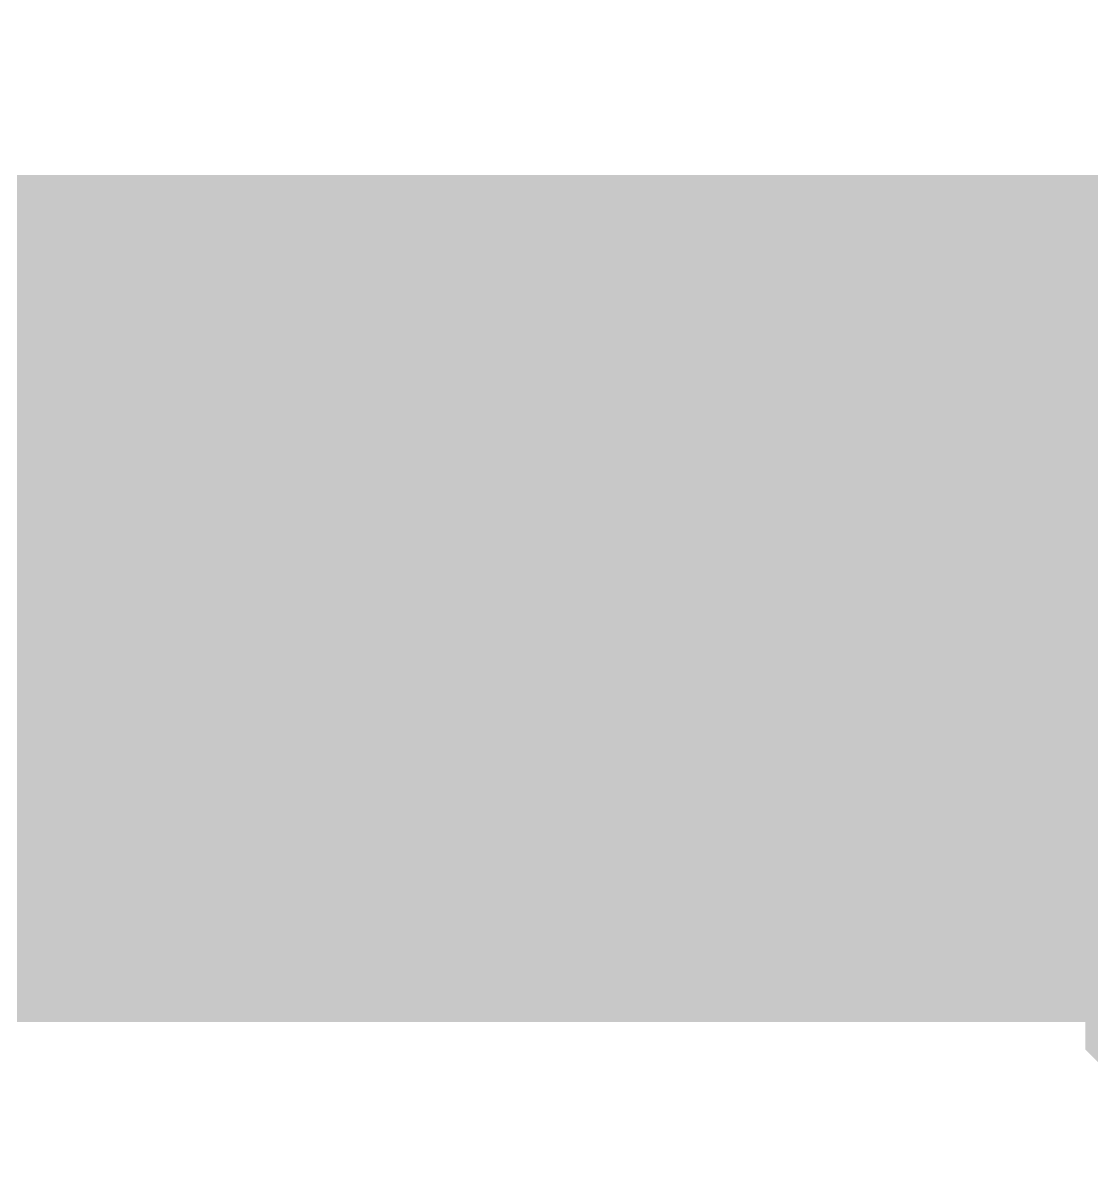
# Model space of a CAD drawing. Header units: inches. Extents: x 0 to 841, y 0 to 594.
# Drawn here: x 503.222 to 504.169, y 231.988 to 233.006 of the extents above; entities that cross this region are included whole.
import ezdxf

# ---------------------------------------------------------------- set-up
doc = ezdxf.new("R2010")
doc.units = ezdxf.units.IN
doc.layers.add('Sheet', color=255, linetype='Continuous')

msp = doc.modelspace()

# ---------------------------------------------------------------- linework, layer by layer
at = {"layer": 'Sheet'}
for points in [[(504.2452, 232.4973, 0.2997, 0.2997, 0), (504.2452, 232.5422, 0.2997, 0.2997, 0), (504.2452, 232.5647, 0.2997, 0.2997, 0), (504.2452, 232.6096, 0.2997, 0.2997, 0), (504.2676, 232.6545, 0.2997, 0.2997, 0), (504.2676, 232.677, 0.2997, 0.2997, 0), (504.2901, 232.7219, 0.2997, 0.2997, 0), (504.2901, 232.7443, 0.2997, 0.2997, 0), (504.3125, 232.7892, 0.2997, 0.2997, 0), (504.3125, 232.8117, 0.2997, 0.2997, 0), (504.335, 232.8566, 0.2997, 0.2997, 0)], [(504.2452, 232.4973, 0.2997, 0.2997, 0), (504.2452, 232.5422, 0.2997, 0.2997, 0), (504.2452, 232.5647, 0.2997, 0.2997, 0), (504.2452, 232.6096, 0.2997, 0.2997, 0), (504.2676, 232.6545, 0.2997, 0.2997, 0), (504.2676, 232.677, 0.2997, 0.2997, 0), (504.2901, 232.7219, 0.2997, 0.2997, 0), (504.2901, 232.7443, 0.2997, 0.2997, 0), (504.3125, 232.7892, 0.2997, 0.2997, 0), (504.3125, 232.8117, 0.2997, 0.2997, 0), (504.335, 232.8566, 0.2997, 0.2997, 0)], [(504.2452, 232.4973, 0.2997, 0.2997, 0), (504.2452, 232.5422, 0.2997, 0.2997, 0), (504.2452, 232.5647, 0.2997, 0.2997, 0), (504.2452, 232.6096, 0.2997, 0.2997, 0), (504.2676, 232.6545, 0.2997, 0.2997, 0), (504.2676, 232.677, 0.2997, 0.2997, 0), (504.2901, 232.7219, 0.2997, 0.2997, 0), (504.2901, 232.7443, 0.2997, 0.2997, 0), (504.3125, 232.7892, 0.2997, 0.2997, 0), (504.3125, 232.8117, 0.2997, 0.2997, 0), (504.335, 232.8566, 0.2997, 0.2997, 0)], [(504.2452, 232.4973, 0.2997, 0.2997, 0), (504.2452, 232.5422, 0.2997, 0.2997, 0), (504.2452, 232.5647, 0.2997, 0.2997, 0), (504.2452, 232.6096, 0.2997, 0.2997, 0), (504.2676, 232.6545, 0.2997, 0.2997, 0), (504.2676, 232.677, 0.2997, 0.2997, 0), (504.2901, 232.7219, 0.2997, 0.2997, 0), (504.2901, 232.7443, 0.2997, 0.2997, 0), (504.3125, 232.7892, 0.2997, 0.2997, 0), (504.3125, 232.8117, 0.2997, 0.2997, 0), (504.335, 232.8566, 0.2997, 0.2997, 0)], [(495.015, 232.4973, 0.7493, 0.7493, 0), (505.0087, 232.4973, 0.7493, 0.7493, 0)], [(504.335, 232.1379, 0.2997, 0.2997, 0), (504.3125, 232.1604, 0.2997, 0.2997, 0), (504.3125, 232.2053, 0.2997, 0.2997, 0), (504.2901, 232.2278, 0.2997, 0.2997, 0), (504.2901, 232.2727, 0.2997, 0.2997, 0), (504.2676, 232.2951, 0.2997, 0.2997, 0), (504.2676, 232.3401, 0.2997, 0.2997, 0), (504.2452, 232.385, 0.2997, 0.2997, 0), (504.2452, 232.4074, 0.2997, 0.2997, 0), (504.2452, 232.4524, 0.2997, 0.2997, 0), (504.2452, 232.4973, 0.2997, 0.2997, 0)], [(504.2452, 232.4973, 0.2997, 0.2997, 0), (504.2452, 232.4973, 0.2997, 0.2997, 0)], [(504.335, 232.1379, 0.2997, 0.2997, 0), (504.3125, 232.1604, 0.2997, 0.2997, 0), (504.3125, 232.2053, 0.2997, 0.2997, 0), (504.2901, 232.2278, 0.2997, 0.2997, 0), (504.2901, 232.2727, 0.2997, 0.2997, 0), (504.2676, 232.2951, 0.2997, 0.2997, 0), (504.2676, 232.3401, 0.2997, 0.2997, 0), (504.2452, 232.385, 0.2997, 0.2997, 0), (504.2452, 232.4074, 0.2997, 0.2997, 0), (504.2452, 232.4524, 0.2997, 0.2997, 0), (504.2452, 232.4973, 0.2997, 0.2997, 0)], [(504.2452, 232.4973, 0.2997, 0.2997, 0), (504.2452, 232.4973, 0.2997, 0.2997, 0)], [(504.335, 232.1379, 0.2997, 0.2997, 0), (504.3125, 232.1604, 0.2997, 0.2997, 0), (504.3125, 232.2053, 0.2997, 0.2997, 0), (504.2901, 232.2278, 0.2997, 0.2997, 0), (504.2901, 232.2727, 0.2997, 0.2997, 0), (504.2676, 232.2951, 0.2997, 0.2997, 0), (504.2676, 232.3401, 0.2997, 0.2997, 0), (504.2452, 232.385, 0.2997, 0.2997, 0), (504.2452, 232.4074, 0.2997, 0.2997, 0), (504.2452, 232.4524, 0.2997, 0.2997, 0), (504.2452, 232.4973, 0.2997, 0.2997, 0)], [(504.2452, 232.4973, 0.2997, 0.2997, 0), (504.2452, 232.4973, 0.2997, 0.2997, 0)], [(504.335, 232.1379, 0.2997, 0.2997, 0), (504.3125, 232.1604, 0.2997, 0.2997, 0), (504.3125, 232.2053, 0.2997, 0.2997, 0), (504.2901, 232.2278, 0.2997, 0.2997, 0), (504.2901, 232.2727, 0.2997, 0.2997, 0), (504.2676, 232.2951, 0.2997, 0.2997, 0), (504.2676, 232.3401, 0.2997, 0.2997, 0), (504.2452, 232.385, 0.2997, 0.2997, 0), (504.2452, 232.4074, 0.2997, 0.2997, 0), (504.2452, 232.4524, 0.2997, 0.2997, 0), (504.2452, 232.4973, 0.2997, 0.2997, 0)], [(504.2452, 232.4973, 0.2997, 0.2997, 0), (504.2452, 232.4973, 0.2997, 0.2997, 0)]]:
    msp.add_lwpolyline(points, format="xyseb", dxfattribs=at)

doc.saveas('drawing.dxf')
